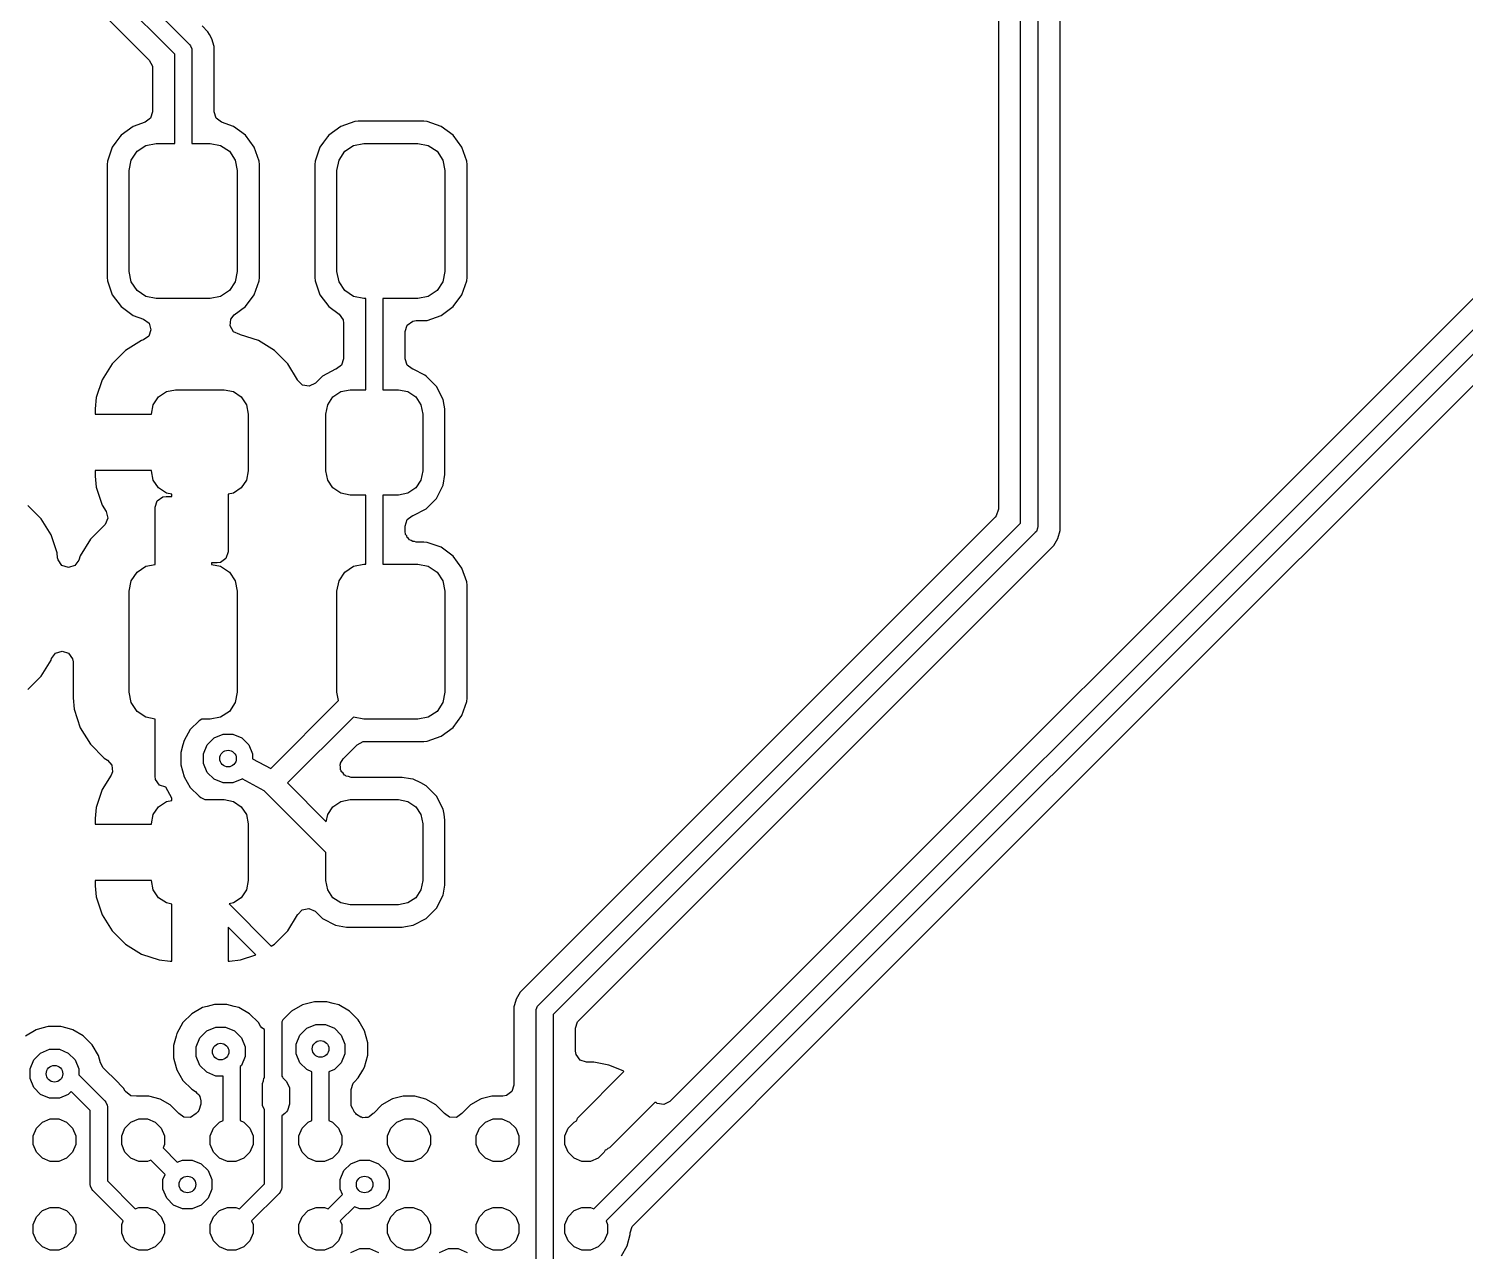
# Model space of a CAD drawing. Extents: x 2.09 to 4.51, y -4.8 to -2.93.
# Drawn here: x 3.707 to 4.218, y -3.752 to -3.318 of the extents above; entities that cross this region are included whole.
import ezdxf

# ---------------------------------------------------------------- set-up
doc = ezdxf.new("R2010")
doc.units = 0
doc.header["$MEASUREMENT"] = 0
doc.layers.add('BLACK', color=7, linetype='CONTINUOUS')

msp = doc.modelspace()

# ---------------------------------------------------------------- linework, layer by layer
at = {"layer": 'BLACK', "linetype": 'CONTINUOUS'}
for p, q in [((4.05994, -3.49322), (4.05994, -3.10417)), ((4.06604, -3.10328), (4.06604, -3.49449)), ((4.07394, -3.49304), (4.07394, -3.11175)), ((4.05205, -3.115), (4.05205, -3.48834)), ((3.73232, -3.291), (3.76446, -3.32314)), ((3.75925, -3.32656), (3.72801, -3.29531)), ((3.72682, -3.3053), (3.75022, -3.32869)), ((3.77106, -3.31858), (3.76902, -3.31654)), ((3.77106, -3.31858), (3.77106, -3.31858)), ((3.77165, -3.31959), (3.77106, -3.31858)), ((3.76446, -3.32314), (3.76484, -3.3236)), ((3.76484, -3.3236), (3.7653, -3.3247)), ((3.7725, -3.32107), (3.77165, -3.31959)), ((3.77325, -3.32384), (3.7725, -3.32107)), ((3.77325, -3.32385), (3.77325, -3.32384)), ((3.77325, -3.34704), (3.77325, -3.32385)), ((3.75022, -3.32869), (3.75131, -3.33083)), ((3.75925, -3.35827), (3.75925, -3.32656)), ((3.7653, -3.3247), (3.76535, -3.3253)), ((3.76535, -3.3253), (3.76535, -3.35827)), ((3.75131, -3.33083), (3.75136, -3.33144)), ((3.75136, -3.33144), (3.75136, -3.34704)), ((3.75061, -3.34933), (3.74875, -3.35072)), ((3.75136, -3.34704), (3.75061, -3.34933)), ((3.77394, -3.34926), (3.77325, -3.34704)), ((3.77586, -3.35072), (3.77394, -3.34926)), ((3.74444, -3.35223), (3.7402, -3.35536)), ((3.74875, -3.35072), (3.74444, -3.35223)), ((3.78016, -3.35223), (3.77586, -3.35072)), ((3.78441, -3.35536), (3.78016, -3.35223)), ((3.78016, -3.35223), (3.78016, -3.35223)), ((3.78016, -3.35223), (3.78016, -3.35223)), ((3.81826, -3.35223), (3.81402, -3.35536)), ((3.82324, -3.35048), (3.81826, -3.35223)), ((3.82442, -3.35037), (3.82324, -3.35048)), ((3.82324, -3.35048), (3.82324, -3.35048)), ((3.84783, -3.35037), (3.82442, -3.35037)), ((3.82442, -3.35037), (3.82442, -3.35037)), ((3.84901, -3.35048), (3.84783, -3.35037)), ((3.84783, -3.35037), (3.84783, -3.35037)), ((3.85398, -3.35223), (3.84901, -3.35048)), ((3.84901, -3.35048), (3.84901, -3.35048)), ((3.84901, -3.35048), (3.84901, -3.35048)), ((3.84901, -3.35048), (3.84901, -3.35048)), ((3.84901, -3.35048), (3.84901, -3.35048)), ((3.85823, -3.35536), (3.85398, -3.35223)), ((3.85398, -3.35223), (3.85398, -3.35223)), ((3.85398, -3.35223), (3.85398, -3.35223)), ((3.73707, -3.3596), (3.73533, -3.36458)), ((3.73836, -3.35785), (3.73707, -3.3596)), ((3.73973, -3.35599), (3.73836, -3.35785)), ((3.7402, -3.35536), (3.73973, -3.35599)), ((3.7402, -3.35536), (3.7402, -3.35536)), ((3.74592, -3.36108), (3.74903, -3.359)), ((3.74903, -3.359), (3.75271, -3.35827)), ((3.75271, -3.35827), (3.75925, -3.35827)), ((3.76535, -3.35827), (3.7719, -3.35827)), ((3.7719, -3.35827), (3.77557, -3.359)), ((3.77557, -3.359), (3.77869, -3.36108)), ((3.78754, -3.3596), (3.78441, -3.35536)), ((3.78928, -3.36458), (3.78754, -3.3596)), ((3.81089, -3.3596), (3.80915, -3.36458)), ((3.81218, -3.35785), (3.81089, -3.3596)), ((3.81355, -3.35599), (3.81218, -3.35785)), ((3.81402, -3.35536), (3.81355, -3.35599)), ((3.81402, -3.35536), (3.81402, -3.35536)), ((3.81974, -3.36108), (3.82285, -3.359)), ((3.82285, -3.359), (3.82653, -3.35827)), ((3.82653, -3.35827), (3.84572, -3.35827)), ((3.84572, -3.35827), (3.84939, -3.359)), ((3.84939, -3.359), (3.8525, -3.36108)), ((3.86136, -3.3596), (3.85823, -3.35536)), ((3.8631, -3.36458), (3.86136, -3.3596)), ((3.73533, -3.36458), (3.73522, -3.36576)), ((3.73533, -3.36458), (3.73533, -3.36458)), ((3.74311, -3.36786), (3.74384, -3.36419)), ((3.74384, -3.36419), (3.74592, -3.36108)), ((3.77869, -3.36108), (3.78077, -3.36419)), ((3.78077, -3.36419), (3.7815, -3.36786)), ((3.78939, -3.36576), (3.78928, -3.36458)), ((3.78928, -3.36458), (3.78928, -3.36458)), ((3.80915, -3.36458), (3.80904, -3.36576)), ((3.80915, -3.36458), (3.80915, -3.36458)), ((3.81693, -3.36786), (3.81766, -3.36419)), ((3.81766, -3.36419), (3.81974, -3.36108)), ((3.8525, -3.36108), (3.85458, -3.36419)), ((3.85458, -3.36419), (3.85531, -3.36786)), ((3.86321, -3.36576), (3.8631, -3.36458)), ((3.8631, -3.36458), (3.8631, -3.36458)), ((3.73522, -3.36576), (3.73522, -3.4059)), ((3.74311, -3.40379), (3.74311, -3.36786)), ((3.7815, -3.36786), (3.7815, -3.40379)), ((3.78939, -3.4059), (3.78939, -3.36576)), ((3.78939, -3.36576), (3.78939, -3.36576)), ((3.80904, -3.36576), (3.80904, -3.4059)), ((3.81693, -3.40379), (3.81693, -3.36786)), ((3.85531, -3.36786), (3.85531, -3.40379)), ((3.86321, -3.4059), (3.86321, -3.36576)), ((3.86321, -3.36576), (3.86321, -3.36576)), ((3.90828, -3.73701), (4.25679, -3.3885)), ((4.24776, -3.38637), (3.9353, -3.69883)), ((4.262, -3.39192), (3.9126, -3.74132)), ((4.20932, -3.45577), (4.2686, -3.39648)), ((3.74384, -3.40746), (3.74311, -3.40379)), ((3.7815, -3.40379), (3.78077, -3.40746)), ((3.81766, -3.40746), (3.81693, -3.40379)), ((3.85531, -3.40379), (3.85458, -3.40746)), ((3.73522, -3.4059), (3.73533, -3.40708)), ((3.73533, -3.40708), (3.73533, -3.40708)), ((3.73533, -3.40708), (3.73707, -3.41205)), ((3.74592, -3.41058), (3.74384, -3.40746)), ((3.74903, -3.41266), (3.74592, -3.41058)), ((3.77869, -3.41058), (3.77557, -3.41266)), ((3.78077, -3.40746), (3.77869, -3.41058)), ((3.78754, -3.41205), (3.78928, -3.40708)), ((3.78928, -3.40708), (3.78939, -3.4059)), ((3.78939, -3.4059), (3.78939, -3.4059)), ((3.80904, -3.4059), (3.80915, -3.40708)), ((3.80915, -3.40708), (3.80915, -3.40708)), ((3.80915, -3.40708), (3.81089, -3.41205)), ((3.81974, -3.41058), (3.81766, -3.40746)), ((3.82285, -3.41266), (3.81974, -3.41058)), ((3.8525, -3.41058), (3.84939, -3.41266)), ((3.85458, -3.40746), (3.8525, -3.41058)), ((3.86136, -3.41205), (3.8631, -3.40708)), ((3.8631, -3.40708), (3.86321, -3.4059)), ((3.86321, -3.4059), (3.86321, -3.4059)), ((3.73707, -3.41205), (3.73707, -3.41205)), ((3.73707, -3.41205), (3.73707, -3.41205)), ((3.73707, -3.41205), (3.7402, -3.4163)), ((3.75271, -3.41339), (3.74903, -3.41266)), ((3.7719, -3.41339), (3.75271, -3.41339)), ((3.77557, -3.41266), (3.7719, -3.41339)), ((3.78441, -3.4163), (3.78754, -3.41205)), ((3.81089, -3.41205), (3.81089, -3.41205)), ((3.81089, -3.41205), (3.81089, -3.41205)), ((3.81089, -3.41205), (3.81402, -3.4163)), ((3.82653, -3.41339), (3.82285, -3.41266)), ((3.82717, -3.41339), (3.82653, -3.41339)), ((3.82717, -3.44587), (3.82717, -3.41339)), ((3.84572, -3.41339), (3.83327, -3.41339)), ((3.83327, -3.41339), (3.83327, -3.44587)), ((3.84939, -3.41266), (3.84572, -3.41339)), ((3.85823, -3.4163), (3.86136, -3.41205)), ((3.7402, -3.4163), (3.74444, -3.41943)), ((3.74444, -3.41943), (3.74822, -3.42075)), ((3.74822, -3.42075), (3.75013, -3.42221)), ((3.77894, -3.42318), (3.77919, -3.42078)), ((3.77919, -3.42078), (3.78044, -3.41922)), ((3.78044, -3.41922), (3.78441, -3.4163)), ((3.81402, -3.4163), (3.81769, -3.41901)), ((3.81769, -3.41901), (3.81909, -3.42096)), ((3.81909, -3.42096), (3.81927, -3.42214)), ((3.84901, -3.42117), (3.85398, -3.41943)), ((3.85398, -3.41943), (3.85823, -3.4163)), ((3.75083, -3.42451), (3.75003, -3.42679)), ((3.75013, -3.42221), (3.75083, -3.42451)), ((3.78016, -3.42526), (3.77894, -3.42318)), ((3.78236, -3.42624), (3.78016, -3.42526)), ((3.81927, -3.42214), (3.81927, -3.43483)), ((3.84116, -3.42518), (3.84191, -3.42289)), ((3.84116, -3.43483), (3.84116, -3.42518)), ((3.84191, -3.42289), (3.84385, -3.42147)), ((3.84385, -3.42147), (3.84506, -3.42128)), ((3.84506, -3.42128), (3.84783, -3.42128)), ((3.84783, -3.42128), (3.84901, -3.42117)), ((3.84783, -3.42128), (3.84783, -3.42128)), ((3.74742, -3.42837), (3.74173, -3.43188)), ((3.74816, -3.42813), (3.74742, -3.42837)), ((3.75003, -3.42679), (3.74816, -3.42813)), ((3.78265, -3.42627), (3.78236, -3.42624)), ((3.789, -3.42837), (3.78265, -3.42627)), ((3.79469, -3.43188), (3.789, -3.42837)), ((3.74173, -3.43188), (3.737, -3.43661)), ((3.79942, -3.43661), (3.79469, -3.43188)), ((3.81927, -3.43483), (3.81853, -3.43712)), ((3.84191, -3.43712), (3.84116, -3.43483)), ((3.737, -3.43661), (3.73349, -3.4423)), ((3.80293, -3.4423), (3.79942, -3.43661)), ((3.81178, -3.44096), (3.80925, -3.44349)), ((3.81644, -3.43858), (3.81178, -3.44096)), ((3.81178, -3.44096), (3.81178, -3.44096)), ((3.81658, -3.43854), (3.81644, -3.43858)), ((3.8167, -3.43845), (3.81658, -3.43854)), ((3.81658, -3.43854), (3.81658, -3.43854)), ((3.81671, -3.43845), (3.8167, -3.43845)), ((3.81853, -3.43712), (3.81671, -3.43844)), ((3.81671, -3.43844), (3.81671, -3.43845)), ((3.84372, -3.43844), (3.84191, -3.43712)), ((3.84372, -3.43845), (3.84372, -3.43844)), ((3.84374, -3.43845), (3.84372, -3.43845)), ((3.84385, -3.43854), (3.84374, -3.43845)), ((3.84399, -3.43858), (3.84385, -3.43854)), ((3.84813, -3.4407), (3.84399, -3.43858)), ((3.84865, -3.44096), (3.84813, -3.4407)), ((3.85235, -3.44466), (3.84865, -3.44096)), ((3.73349, -3.4423), (3.73138, -3.44865)), ((3.75351, -3.44839), (3.7563, -3.44652)), ((3.7563, -3.44652), (3.7596, -3.44587)), ((3.7596, -3.44587), (3.77682, -3.44587)), ((3.77682, -3.44587), (3.78012, -3.44652)), ((3.78012, -3.44652), (3.78291, -3.44839)), ((3.80296, -3.44238), (3.80293, -3.4423)), ((3.80302, -3.4425), (3.80296, -3.44238)), ((3.80473, -3.4442), (3.80302, -3.4425)), ((3.80711, -3.44458), (3.80473, -3.4442)), ((3.80925, -3.44349), (3.80711, -3.44458)), ((3.81551, -3.44839), (3.81831, -3.44652)), ((3.81831, -3.44652), (3.8216, -3.44587)), ((3.8216, -3.44587), (3.82717, -3.44587)), ((3.83327, -3.44587), (3.83883, -3.44587)), ((3.83883, -3.44587), (3.84212, -3.44652)), ((3.84212, -3.44652), (3.84492, -3.44839)), ((3.85472, -3.44931), (3.85235, -3.44466)), ((3.73138, -3.44865), (3.73098, -3.45257)), ((3.75098, -3.45448), (3.75164, -3.45118)), ((3.75164, -3.45118), (3.75351, -3.44839)), ((3.78291, -3.44839), (3.78478, -3.45118)), ((3.78478, -3.45118), (3.78543, -3.45448)), ((3.81299, -3.45448), (3.81365, -3.45118)), ((3.81365, -3.45118), (3.81551, -3.44839)), ((3.84492, -3.44839), (3.84679, -3.45118)), ((3.84679, -3.45118), (3.84744, -3.45448)), ((3.85505, -3.45136), (3.85472, -3.44931)), ((3.85524, -3.45257), (3.85505, -3.45136)), ((3.73098, -3.45257), (3.73098, -3.45457)), ((3.73098, -3.45457), (3.73098, -3.45457)), ((3.73098, -3.45457), (3.75098, -3.45457)), ((3.75098, -3.45457), (3.75098, -3.45448)), ((3.78543, -3.45448), (3.78543, -3.47466)), ((3.81299, -3.47466), (3.81299, -3.45448)), ((3.84744, -3.45448), (3.84744, -3.47466)), ((3.85533, -3.45318), (3.85524, -3.45257)), ((3.85533, -3.47595), (3.85533, -3.45318)), ((4.10932, -3.55577), (4.20932, -3.45577)), ((3.75098, -3.47457), (3.73098, -3.47457)), ((3.73098, -3.47457), (3.73098, -3.47457)), ((3.73098, -3.47457), (3.73098, -3.47656)), ((3.73098, -3.47656), (3.73138, -3.48048)), ((3.75098, -3.47466), (3.75098, -3.47457)), ((3.75164, -3.47795), (3.75098, -3.47466)), ((3.78543, -3.47466), (3.78478, -3.47795)), ((3.81365, -3.47795), (3.81299, -3.47466)), ((3.84744, -3.47466), (3.84679, -3.47795)), ((3.85472, -3.47982), (3.85533, -3.47595)), ((3.73138, -3.48048), (3.73138, -3.48048)), ((3.73138, -3.48048), (3.73349, -3.48683)), ((3.75351, -3.48075), (3.75164, -3.47795)), ((3.7563, -3.48261), (3.75351, -3.48075)), ((3.78291, -3.48075), (3.78012, -3.48261)), ((3.78478, -3.47795), (3.78291, -3.48075)), ((3.81551, -3.48075), (3.81365, -3.47795)), ((3.81831, -3.48261), (3.81551, -3.48075)), ((3.84492, -3.48075), (3.84212, -3.48261)), ((3.84679, -3.47795), (3.84492, -3.48075)), ((3.85235, -3.48448), (3.85472, -3.47982)), ((3.71182, -3.49173), (3.70709, -3.487)), ((3.73349, -3.48683), (3.73492, -3.48916)), ((3.7523, -3.48764), (3.75305, -3.48535)), ((3.75305, -3.48535), (3.755, -3.48393)), ((3.755, -3.48393), (3.7562, -3.48374)), ((3.7562, -3.48374), (3.75821, -3.48374)), ((3.75821, -3.48299), (3.7563, -3.48261)), ((3.75821, -3.48374), (3.75821, -3.48299)), ((3.75821, -3.48374), (3.75821, -3.48374)), ((3.78012, -3.48261), (3.77821, -3.48299)), ((3.77821, -3.48299), (3.77821, -3.5035)), ((3.8216, -3.48327), (3.81831, -3.48261)), ((3.82717, -3.48327), (3.8216, -3.48327)), ((3.82717, -3.50787), (3.82717, -3.48327)), ((3.83883, -3.48327), (3.83327, -3.48327)), ((3.83327, -3.48327), (3.83327, -3.50787)), ((3.84212, -3.48261), (3.83883, -3.48327)), ((3.84865, -3.48818), (3.85235, -3.48448)), ((3.71533, -3.49742), (3.71182, -3.49173)), ((3.73549, -3.4915), (3.73458, -3.49373)), ((3.73492, -3.48916), (3.73549, -3.4915)), ((3.7523, -3.50795), (3.7523, -3.48764)), ((3.84116, -3.4943), (3.84191, -3.49201)), ((3.84191, -3.49201), (3.84372, -3.49069)), ((3.84372, -3.49069), (3.84374, -3.49068)), ((3.84372, -3.49069), (3.84372, -3.49069)), ((3.84374, -3.49068), (3.84385, -3.49059)), ((3.84385, -3.49059), (3.84399, -3.49055)), ((3.84385, -3.49059), (3.84385, -3.49059)), ((3.84399, -3.49055), (3.84865, -3.48818)), ((3.84399, -3.49055), (3.84399, -3.49055)), ((4.05091, -3.49109), (3.88407, -3.65793)), ((4.0513, -3.49063), (4.05091, -3.49109)), ((4.05205, -3.48834), (4.0513, -3.49063)), ((3.71743, -3.50377), (3.71533, -3.49742)), ((3.73436, -3.49396), (3.72933, -3.49899)), ((3.73458, -3.49373), (3.73436, -3.49396)), ((3.84116, -3.49608), (3.84116, -3.4943)), ((3.84135, -3.49729), (3.84116, -3.49608)), ((3.84171, -3.49779), (3.84135, -3.49729)), ((3.88863, -3.66453), (4.05994, -3.49322)), ((4.06515, -3.49664), (3.89384, -3.66795)), ((4.06553, -3.49618), (4.06515, -3.49664)), ((4.06598, -3.49508), (4.06553, -3.49618)), ((4.06604, -3.49449), (4.06598, -3.49508)), ((4.07319, -3.49871), (4.07394, -3.49593)), ((4.07394, -3.49593), (4.07394, -3.49304)), ((3.72933, -3.49899), (3.7257, -3.50488)), ((3.84191, -3.49837), (3.84171, -3.49779)), ((3.84241, -3.49874), (3.84191, -3.49837)), ((3.84277, -3.49924), (3.84241, -3.49874)), ((3.84336, -3.49943), (3.84277, -3.49924)), ((3.84385, -3.49979), (3.84336, -3.49943)), ((3.84447, -3.49979), (3.84385, -3.49979)), ((3.84506, -3.49998), (3.84447, -3.49979)), ((3.84783, -3.49998), (3.84506, -3.49998)), ((3.84901, -3.50009), (3.84783, -3.49998)), ((3.84783, -3.49998), (3.84783, -3.49998)), ((3.85398, -3.50183), (3.84901, -3.50009)), ((3.84901, -3.50009), (3.84901, -3.50009)), ((3.84901, -3.50009), (3.84901, -3.50009)), ((3.84901, -3.50009), (3.84901, -3.50009)), ((3.84901, -3.50009), (3.84901, -3.50009)), ((3.85823, -3.50496), (3.85398, -3.50183)), ((3.85398, -3.50183), (3.85398, -3.50183)), ((3.85398, -3.50183), (3.85398, -3.50183)), ((3.90287, -3.67008), (4.07175, -3.50121)), ((4.07175, -3.50121), (4.07319, -3.49871)), ((3.71762, -3.50557), (3.71743, -3.50377)), ((3.71743, -3.50377), (3.71743, -3.50377)), ((3.71778, -3.50636), (3.71762, -3.50557)), ((3.71919, -3.50832), (3.71778, -3.50636)), ((3.7252, -3.5064), (3.72377, -3.50834)), ((3.7257, -3.50488), (3.7252, -3.5064)), ((3.77431, -3.5074), (3.7723, -3.5074)), ((3.7723, -3.5074), (3.7723, -3.5074)), ((3.7723, -3.5074), (3.7723, -3.50795)), ((3.77552, -3.50721), (3.77431, -3.5074)), ((3.77746, -3.50579), (3.77552, -3.50721)), ((3.77821, -3.5035), (3.77746, -3.50579)), ((3.82285, -3.5086), (3.82653, -3.50787)), ((3.82653, -3.50787), (3.82717, -3.50787)), ((3.83327, -3.50787), (3.84572, -3.50787)), ((3.84572, -3.50787), (3.84939, -3.5086)), ((3.86136, -3.50921), (3.85823, -3.50496)), ((3.72147, -3.50907), (3.71919, -3.50832)), ((3.72377, -3.50834), (3.72147, -3.50907)), ((3.74384, -3.5138), (3.74592, -3.51068)), ((3.74592, -3.51068), (3.74903, -3.5086)), ((3.74903, -3.5086), (3.7523, -3.50795)), ((3.7723, -3.50795), (3.77557, -3.5086)), ((3.77557, -3.5086), (3.77869, -3.51068)), ((3.77869, -3.51068), (3.78077, -3.5138)), ((3.81766, -3.5138), (3.81974, -3.51068)), ((3.81974, -3.51068), (3.82285, -3.5086)), ((3.84939, -3.5086), (3.8525, -3.51068)), ((3.8525, -3.51068), (3.85458, -3.5138)), ((3.8631, -3.51418), (3.86136, -3.50921)), ((3.74311, -3.51747), (3.74384, -3.5138)), ((3.74311, -3.5534), (3.74311, -3.51747)), ((3.78077, -3.5138), (3.7815, -3.51747)), ((3.7815, -3.51747), (3.7815, -3.5534)), ((3.81693, -3.51747), (3.81766, -3.5138)), ((3.81693, -3.5534), (3.81693, -3.51747)), ((3.85458, -3.5138), (3.85531, -3.51747)), ((3.85531, -3.51747), (3.85531, -3.5534)), ((3.86321, -3.51533), (3.8631, -3.51418)), ((3.86321, -3.51536), (3.86321, -3.51533)), ((3.86321, -3.5555), (3.86321, -3.51536)), ((3.86321, -3.51536), (3.86321, -3.51536)), ((3.71182, -3.54764), (3.71533, -3.54195)), ((3.71533, -3.54195), (3.71551, -3.5414)), ((3.71551, -3.5414), (3.71694, -3.53946)), ((3.71694, -3.53946), (3.71924, -3.53873)), ((3.71924, -3.53873), (3.72152, -3.53948)), ((3.72152, -3.53948), (3.72293, -3.54144)), ((3.72293, -3.54144), (3.72311, -3.54262)), ((3.72311, -3.54262), (3.72311, -3.55537)), ((3.70709, -3.55237), (3.71182, -3.54764)), ((3.74384, -3.55707), (3.74311, -3.5534)), ((3.7815, -3.5534), (3.78077, -3.55707)), ((3.81752, -3.55635), (3.81693, -3.5534)), ((3.85531, -3.5534), (3.85458, -3.55707)), ((3.72311, -3.55537), (3.72352, -3.55942)), ((3.74592, -3.56018), (3.74384, -3.55707)), ((3.78077, -3.55707), (3.77869, -3.56018)), ((3.79342, -3.58044), (3.81752, -3.55635)), ((3.85458, -3.55707), (3.8525, -3.56018)), ((3.86136, -3.56166), (3.8631, -3.55668)), ((3.8631, -3.55668), (3.86321, -3.5555)), ((3.86321, -3.5555), (3.86321, -3.5555)), ((4.00932, -3.65577), (4.10932, -3.55577)), ((3.72352, -3.55942), (3.72352, -3.55942)), ((3.72352, -3.55942), (3.7257, -3.56599)), ((3.74903, -3.56226), (3.74592, -3.56018)), ((3.7523, -3.56291), (3.74903, -3.56226)), ((3.7523, -3.58323), (3.7523, -3.56291)), ((3.76792, -3.56354), (3.7648, -3.56666)), ((3.76887, -3.56299), (3.76792, -3.56354)), ((3.7719, -3.56299), (3.76887, -3.56299)), ((3.77557, -3.56226), (3.7719, -3.56299)), ((3.77869, -3.56018), (3.77557, -3.56226)), ((3.82278, -3.56221), (3.79937, -3.58563)), ((3.82285, -3.56226), (3.82278, -3.56221)), ((3.82653, -3.56299), (3.82285, -3.56226)), ((3.84572, -3.56299), (3.82653, -3.56299)), ((3.84939, -3.56226), (3.84572, -3.56299)), ((3.8525, -3.56018), (3.84939, -3.56226)), ((3.85823, -3.5659), (3.86136, -3.56166)), ((3.7257, -3.56599), (3.7257, -3.56599)), ((3.7257, -3.56599), (3.72933, -3.57188)), ((3.7648, -3.56666), (3.7626, -3.57048)), ((3.77329, -3.56958), (3.77648, -3.56825)), ((3.77648, -3.56825), (3.77994, -3.56825)), ((3.77994, -3.56825), (3.78313, -3.56958)), ((3.84901, -3.57078), (3.85398, -3.56903)), ((3.85398, -3.56903), (3.85823, -3.5659)), ((3.72933, -3.57188), (3.73422, -3.57677)), ((3.76218, -3.57203), (3.76146, -3.57474)), ((3.7626, -3.57048), (3.76218, -3.57203)), ((3.76952, -3.57521), (3.77084, -3.57202)), ((3.77084, -3.57202), (3.77329, -3.56958)), ((3.78313, -3.56958), (3.78558, -3.57202)), ((3.78558, -3.57202), (3.7869, -3.57521)), ((3.81917, -3.57699), (3.82413, -3.57203)), ((3.82413, -3.57203), (3.82628, -3.57093)), ((3.82628, -3.57093), (3.82689, -3.57089)), ((3.82689, -3.57089), (3.84783, -3.57089)), ((3.84783, -3.57089), (3.84901, -3.57078)), ((3.84783, -3.57089), (3.84783, -3.57089)), ((3.73422, -3.57677), (3.73538, -3.57748)), ((3.73538, -3.57748), (3.73694, -3.57932)), ((3.73694, -3.57932), (3.73712, -3.58172)), ((3.76146, -3.57474), (3.76146, -3.57915)), ((3.76146, -3.57915), (3.7626, -3.58341)), ((3.76952, -3.57867), (3.76952, -3.57521)), ((3.77084, -3.58186), (3.76952, -3.57867)), ((3.7869, -3.57521), (3.7869, -3.57703)), ((3.7869, -3.57703), (3.79342, -3.58044)), ((3.81808, -3.57913), (3.81822, -3.57885)), ((3.81822, -3.58004), (3.81808, -3.57913)), ((3.81822, -3.57854), (3.81917, -3.57699)), ((3.81822, -3.57885), (3.81822, -3.57854)), ((3.73665, -3.58285), (3.73349, -3.58797)), ((3.73712, -3.58172), (3.73665, -3.58285)), ((3.75249, -3.58443), (3.7523, -3.58323)), ((3.75391, -3.58638), (3.75249, -3.58443)), ((3.7626, -3.58341), (3.7648, -3.58723)), ((3.77329, -3.58431), (3.77084, -3.58186)), ((3.77648, -3.58563), (3.77329, -3.58431)), ((3.78313, -3.58431), (3.77994, -3.58563)), ((3.78325, -3.58419), (3.78313, -3.58431)), ((3.79105, -3.58845), (3.78325, -3.58419)), ((3.81822, -3.58095), (3.81822, -3.58004)), ((3.81841, -3.5812), (3.81822, -3.58095)), ((3.81846, -3.58151), (3.81841, -3.5812)), ((3.8191, -3.58216), (3.81846, -3.58151)), ((3.81964, -3.5829), (3.8191, -3.58216)), ((3.81994, -3.58299), (3.81964, -3.5829)), ((3.82016, -3.58322), (3.81994, -3.58299)), ((3.82106, -3.58336), (3.82016, -3.58322)), ((3.82193, -3.58364), (3.82106, -3.58336)), ((3.84013, -3.58364), (3.82193, -3.58364)), ((3.84303, -3.5841), (3.84013, -3.58364)), ((3.84013, -3.58364), (3.84013, -3.58364)), ((3.84399, -3.58425), (3.84303, -3.5841)), ((3.84669, -3.58563), (3.84399, -3.58425)), ((3.84399, -3.58425), (3.84399, -3.58425)), ((3.73349, -3.58797), (3.73138, -3.59432)), ((3.75616, -3.58711), (3.75391, -3.58638)), ((3.75821, -3.59101), (3.75616, -3.58711)), ((3.7648, -3.58723), (3.76792, -3.59035)), ((3.77994, -3.58563), (3.77648, -3.58563)), ((3.81299, -3.61039), (3.79105, -3.58845)), ((3.79937, -3.58563), (3.81314, -3.5994)), ((3.84865, -3.58663), (3.84669, -3.58563)), ((3.85235, -3.59032), (3.84865, -3.58663)), ((3.73138, -3.59432), (3.73098, -3.59824)), ((3.75164, -3.59685), (3.75351, -3.59406)), ((3.75351, -3.59406), (3.7563, -3.59219)), ((3.7563, -3.59219), (3.75821, -3.59181)), ((3.75821, -3.59181), (3.75821, -3.59101)), ((3.76792, -3.59035), (3.7686, -3.59074)), ((3.7686, -3.59074), (3.76998, -3.59154)), ((3.76998, -3.59154), (3.77682, -3.59154)), ((3.77682, -3.59154), (3.78012, -3.59219)), ((3.78012, -3.59219), (3.78291, -3.59406)), ((3.78291, -3.59406), (3.78478, -3.59685)), ((3.81365, -3.59685), (3.81551, -3.59406)), ((3.81551, -3.59406), (3.81831, -3.59219)), ((3.81831, -3.59219), (3.8216, -3.59154)), ((3.8216, -3.59154), (3.83883, -3.59154)), ((3.83883, -3.59154), (3.84212, -3.59219)), ((3.84212, -3.59219), (3.84492, -3.59406)), ((3.84492, -3.59406), (3.84679, -3.59685)), ((3.85472, -3.59498), (3.85235, -3.59032)), ((3.73098, -3.59824), (3.73098, -3.60024)), ((3.75098, -3.60015), (3.75164, -3.59685)), ((3.78478, -3.59685), (3.78543, -3.60015)), ((3.81314, -3.5994), (3.81365, -3.59685)), ((3.84679, -3.59685), (3.84744, -3.60015)), ((3.85499, -3.5967), (3.85472, -3.59498)), ((3.85533, -3.59885), (3.85499, -3.5967)), ((3.85533, -3.62162), (3.85533, -3.59885)), ((3.73098, -3.60024), (3.73098, -3.60024)), ((3.73098, -3.60024), (3.75098, -3.60024)), ((3.75098, -3.60024), (3.75098, -3.60015)), ((3.78543, -3.60015), (3.78543, -3.62032)), ((3.84744, -3.60015), (3.84744, -3.62032)), ((3.81299, -3.62032), (3.81299, -3.61039)), ((3.75098, -3.62024), (3.73098, -3.62024)), ((3.73098, -3.62024), (3.73098, -3.62024)), ((3.73098, -3.62024), (3.73098, -3.62223)), ((3.75098, -3.62032), (3.75098, -3.62024)), ((3.73098, -3.62223), (3.73138, -3.62615)), ((3.75164, -3.62362), (3.75098, -3.62032)), ((3.75351, -3.62641), (3.75164, -3.62362)), ((3.78478, -3.62362), (3.78291, -3.62641)), ((3.78543, -3.62032), (3.78478, -3.62362)), ((3.81365, -3.62362), (3.81299, -3.62032)), ((3.81551, -3.62641), (3.81365, -3.62362)), ((3.84679, -3.62362), (3.84492, -3.62641)), ((3.84744, -3.62032), (3.84679, -3.62362)), ((3.85472, -3.62549), (3.85529, -3.6219)), ((3.85529, -3.6219), (3.85533, -3.62162)), ((3.73138, -3.62615), (3.73138, -3.62615)), ((3.73138, -3.62615), (3.73349, -3.6325)), ((3.7563, -3.62828), (3.75351, -3.62641)), ((3.75821, -3.62866), (3.7563, -3.62828)), ((3.75821, -3.64894), (3.75821, -3.62866)), ((3.78012, -3.62828), (3.77857, -3.62859)), ((3.77857, -3.62859), (3.79359, -3.6436)), ((3.78291, -3.62641), (3.78012, -3.62828)), ((3.80461, -3.63066), (3.80697, -3.6302)), ((3.80697, -3.6302), (3.80915, -3.63122)), ((3.81831, -3.62828), (3.81551, -3.62641)), ((3.8216, -3.62894), (3.81831, -3.62828)), ((3.83883, -3.62894), (3.8216, -3.62894)), ((3.84212, -3.62828), (3.83883, -3.62894)), ((3.84492, -3.62641), (3.84212, -3.62828)), ((3.84865, -3.63384), (3.85235, -3.63015)), ((3.85235, -3.63015), (3.85472, -3.62549)), ((3.73349, -3.6325), (3.737, -3.63819)), ((3.79942, -3.63819), (3.80293, -3.6325)), ((3.80293, -3.6325), (3.80296, -3.63243)), ((3.80296, -3.63243), (3.803, -3.63239)), ((3.803, -3.63239), (3.80305, -3.63231)), ((3.80305, -3.63231), (3.80306, -3.63232)), ((3.80306, -3.63232), (3.80461, -3.63066)), ((3.80915, -3.63122), (3.80925, -3.63131)), ((3.80925, -3.63131), (3.81178, -3.63384)), ((3.81178, -3.63384), (3.81644, -3.63622)), ((3.84399, -3.63622), (3.84865, -3.63384)), ((3.737, -3.63819), (3.74173, -3.64292)), ((3.78809, -3.64673), (3.77821, -3.63685)), ((3.77821, -3.63685), (3.77821, -3.64894)), ((3.79469, -3.64292), (3.79942, -3.63819)), ((3.81644, -3.63622), (3.81906, -3.63663)), ((3.81906, -3.63663), (3.82031, -3.63683)), ((3.82031, -3.63683), (3.82031, -3.63683)), ((3.82031, -3.63683), (3.84013, -3.63683)), ((3.84013, -3.63683), (3.84125, -3.63665)), ((3.84125, -3.63665), (3.84399, -3.63622)), ((3.74173, -3.64292), (3.74742, -3.64643)), ((3.79359, -3.6436), (3.79469, -3.64292)), ((3.74742, -3.64643), (3.75377, -3.64854)), ((3.75377, -3.64854), (3.75769, -3.64894)), ((3.75769, -3.64894), (3.75821, -3.64894)), ((3.77821, -3.64894), (3.77821, -3.64894)), ((3.77821, -3.64894), (3.77873, -3.64894)), ((3.77873, -3.64894), (3.78265, -3.64854)), ((3.78265, -3.64854), (3.78809, -3.64673)), ((3.78265, -3.64854), (3.78265, -3.64854)), ((3.9223, -3.74278), (4.00932, -3.65577)), ((3.88203, -3.65997), (3.88059, -3.66247)), ((3.88407, -3.65793), (3.88203, -3.65997)), ((3.88203, -3.65997), (3.88203, -3.65997)), ((3.88407, -3.65793), (3.88407, -3.65793)), ((3.76912, -3.66549), (3.7653, -3.6677)), ((3.77078, -3.66505), (3.76912, -3.66549)), ((3.77339, -3.66435), (3.77078, -3.66505)), ((3.7778, -3.66435), (3.77339, -3.66435)), ((3.7804, -3.66505), (3.7778, -3.66435)), ((3.78206, -3.66549), (3.7804, -3.66505)), ((3.78588, -3.6677), (3.78206, -3.66549)), ((3.78206, -3.66549), (3.78206, -3.66549)), ((3.80464, -3.66454), (3.80082, -3.66675)), ((3.80662, -3.66401), (3.80464, -3.66454)), ((3.8089, -3.6634), (3.80662, -3.66401)), ((3.81331, -3.6634), (3.8089, -3.6634)), ((3.81558, -3.66401), (3.81331, -3.6634)), ((3.81757, -3.66454), (3.81558, -3.66401)), ((3.82139, -3.66675), (3.81757, -3.66454)), ((3.81757, -3.66454), (3.81757, -3.66454)), ((3.88003, -3.66454), (3.87984, -3.66525)), ((3.87984, -3.66525), (3.87984, -3.69305)), ((3.88059, -3.66247), (3.88003, -3.66454)), ((3.88059, -3.66247), (3.88059, -3.66247)), ((3.88059, -3.66247), (3.88059, -3.66247)), ((3.88774, -3.66669), (3.88779, -3.6661)), ((3.88779, -3.6661), (3.88825, -3.665)), ((3.88825, -3.665), (3.88863, -3.66453)), ((3.76219, -3.67082), (3.75998, -3.67464)), ((3.7653, -3.6677), (3.76219, -3.67082)), ((3.789, -3.67082), (3.78588, -3.6677)), ((3.78588, -3.6677), (3.78588, -3.6677)), ((3.7897, -3.67203), (3.789, -3.67082)), ((3.7977, -3.66987), (3.7973, -3.67055)), ((3.7973, -3.67055), (3.7973, -3.6899)), ((3.80082, -3.66675), (3.7977, -3.66987)), ((3.82451, -3.66987), (3.82139, -3.66675)), ((3.82139, -3.66675), (3.82139, -3.66675)), ((3.82483, -3.67043), (3.82451, -3.66987)), ((3.82671, -3.67369), (3.82483, -3.67043)), ((3.88774, -3.75756), (3.88774, -3.66669)), ((3.89384, -3.66795), (3.89384, -3.75882)), ((3.90173, -3.67284), (3.90248, -3.67055)), ((3.90248, -3.67055), (3.90287, -3.67008)), ((3.71006, -3.67337), (3.70624, -3.67558)), ((3.71206, -3.67284), (3.71006, -3.67337)), ((3.71432, -3.67223), (3.71206, -3.67284)), ((3.71873, -3.67223), (3.71432, -3.67223)), ((3.721, -3.67284), (3.71873, -3.67223)), ((3.723, -3.67337), (3.721, -3.67284)), ((3.72677, -3.67555), (3.723, -3.67337)), ((3.723, -3.67337), (3.723, -3.67337)), ((3.72681, -3.67558), (3.72677, -3.67555)), ((3.72993, -3.6787), (3.72681, -3.67558)), ((3.75973, -3.67558), (3.75884, -3.6789)), ((3.75998, -3.67464), (3.75973, -3.67558)), ((3.7669, -3.67937), (3.76823, -3.67618)), ((3.76823, -3.67618), (3.77067, -3.67374)), ((3.77067, -3.67374), (3.77386, -3.67241)), ((3.77386, -3.67241), (3.77732, -3.67241)), ((3.77732, -3.67241), (3.78051, -3.67374)), ((3.78051, -3.67374), (3.78296, -3.67618)), ((3.78296, -3.67618), (3.78428, -3.67937)), ((3.79018, -3.67269), (3.7897, -3.67203)), ((3.7912, -3.67328), (3.79018, -3.67269)), ((3.7912, -3.69023), (3.7912, -3.67328)), ((3.80241, -3.67842), (3.80374, -3.67523)), ((3.80374, -3.67523), (3.80618, -3.67279)), ((3.80618, -3.67279), (3.80937, -3.67146)), ((3.80937, -3.67146), (3.81283, -3.67146)), ((3.81283, -3.67146), (3.81602, -3.67279)), ((3.81602, -3.67279), (3.81847, -3.67523)), ((3.81847, -3.67523), (3.81979, -3.67842)), ((3.82785, -3.67795), (3.82671, -3.67369)), ((3.82671, -3.67369), (3.82671, -3.67369)), ((3.82671, -3.67369), (3.82671, -3.67369)), ((3.90173, -3.68094), (3.90173, -3.67284)), ((3.71161, -3.68162), (3.7148, -3.68029)), ((3.7148, -3.68029), (3.71826, -3.68029)), ((3.71826, -3.68029), (3.72145, -3.68162)), ((3.73214, -3.68252), (3.72993, -3.6787)), ((3.75884, -3.6789), (3.75884, -3.68331)), ((3.7669, -3.68283), (3.7669, -3.67937)), ((3.78428, -3.67937), (3.78428, -3.68283)), ((3.80241, -3.68188), (3.80241, -3.67842)), ((3.81979, -3.67842), (3.81979, -3.68188)), ((3.82785, -3.68236), (3.82785, -3.67795)), ((3.90192, -3.68215), (3.90173, -3.68094)), ((3.70784, -3.68725), (3.70916, -3.68406)), ((3.70916, -3.68406), (3.71161, -3.68162)), ((3.72145, -3.68162), (3.72389, -3.68406)), ((3.72389, -3.68406), (3.72522, -3.68725)), ((3.73284, -3.68513), (3.73214, -3.68252)), ((3.73385, -3.68687), (3.73284, -3.68513)), ((3.75884, -3.68331), (3.75977, -3.68678)), ((3.76823, -3.68602), (3.7669, -3.68283)), ((3.77067, -3.68847), (3.76823, -3.68602)), ((3.78296, -3.68602), (3.78258, -3.6864)), ((3.78258, -3.6864), (3.78258, -3.70563)), ((3.78428, -3.68283), (3.78296, -3.68602)), ((3.80374, -3.68507), (3.80241, -3.68188)), ((3.80618, -3.68752), (3.80374, -3.68507)), ((3.81847, -3.68507), (3.81602, -3.68752)), ((3.81979, -3.68188), (3.81847, -3.68507)), ((3.82671, -3.68662), (3.82785, -3.68236)), ((3.90334, -3.6841), (3.90192, -3.68215)), ((3.90563, -3.68484), (3.90334, -3.6841)), ((3.90825, -3.68484), (3.90563, -3.68484)), ((3.91361, -3.68591), (3.90825, -3.68484)), ((3.91866, -3.688), (3.91361, -3.68591)), ((3.70784, -3.69071), (3.70784, -3.68725)), ((3.70916, -3.6939), (3.70784, -3.69071)), ((3.72522, -3.68725), (3.72522, -3.68941)), ((3.72522, -3.68941), (3.73444, -3.69863)), ((3.739, -3.69203), (3.73385, -3.68687)), ((3.75977, -3.68678), (3.75998, -3.68757)), ((3.75998, -3.68757), (3.76219, -3.69139)), ((3.76219, -3.69139), (3.76219, -3.69139)), ((3.76219, -3.69139), (3.7653, -3.69451)), ((3.77386, -3.68979), (3.77067, -3.68847)), ((3.77648, -3.68979), (3.77386, -3.68979)), ((3.77648, -3.70563), (3.77648, -3.68979)), ((3.79047, -3.69247), (3.79078, -3.69153)), ((3.79078, -3.69153), (3.79097, -3.69056)), ((3.79097, -3.69056), (3.79114, -3.6904)), ((3.79114, -3.6904), (3.7912, -3.69023)), ((3.7973, -3.6899), (3.79753, -3.69015)), ((3.79753, -3.69015), (3.7977, -3.69044)), ((3.7977, -3.69044), (3.79899, -3.69173)), ((3.80797, -3.68826), (3.80618, -3.68752)), ((3.80797, -3.70563), (3.80797, -3.68826)), ((3.81602, -3.68752), (3.81407, -3.68832)), ((3.81407, -3.68832), (3.81407, -3.70563)), ((3.82311, -3.69183), (3.82451, -3.69044)), ((3.82451, -3.69044), (3.82611, -3.68766)), ((3.82611, -3.68766), (3.82671, -3.68662)), ((3.82671, -3.68662), (3.82671, -3.68662)), ((3.82671, -3.68662), (3.82671, -3.68662)), ((3.90287, -3.70427), (3.91895, -3.68819)), ((3.91895, -3.68819), (3.91866, -3.688)), ((3.91866, -3.688), (3.91866, -3.688)), ((3.71161, -3.69635), (3.70916, -3.6939)), ((3.7148, -3.69767), (3.71161, -3.69635)), ((3.72145, -3.69635), (3.71826, -3.69767)), ((3.72249, -3.69531), (3.72145, -3.69635)), ((3.72923, -3.70205), (3.72249, -3.69531)), ((3.74003, -3.69305), (3.739, -3.69203)), ((3.739, -3.69203), (3.739, -3.69203)), ((3.74104, -3.69407), (3.74003, -3.69305)), ((3.74165, -3.69512), (3.74104, -3.69407)), ((3.74175, -3.69529), (3.74165, -3.69512)), ((3.74363, -3.69681), (3.74175, -3.69529)), ((3.74571, -3.69692), (3.74363, -3.69681)), ((3.7653, -3.69451), (3.76663, -3.69527)), ((3.76663, -3.69527), (3.76718, -3.69588)), ((3.76718, -3.69588), (3.76784, -3.69636)), ((3.76784, -3.69636), (3.76797, -3.69676)), ((3.76797, -3.69676), (3.76825, -3.69706)), ((3.79047, -3.6998), (3.79047, -3.69247)), ((3.79899, -3.69173), (3.79905, -3.69179)), ((3.79905, -3.69179), (3.79952, -3.69282)), ((3.79952, -3.69282), (3.80003, -3.69382)), ((3.80003, -3.69382), (3.80002, -3.6939)), ((3.80002, -3.6939), (3.80005, -3.69398)), ((3.80005, -3.69398), (3.80008, -3.69443)), ((3.80008, -3.69443), (3.80008, -3.6998)), ((3.82197, -3.69459), (3.82271, -3.6923)), ((3.82197, -3.6998), (3.82197, -3.69459)), ((3.82271, -3.6923), (3.82311, -3.69183)), ((3.87715, -3.69676), (3.87594, -3.69695)), ((3.8791, -3.69534), (3.87715, -3.69676)), ((3.87984, -3.69305), (3.8791, -3.69534)), ((3.71826, -3.69767), (3.7148, -3.69767)), ((3.73444, -3.69863), (3.73482, -3.69909)), ((3.73482, -3.69909), (3.73528, -3.70019)), ((3.73528, -3.70019), (3.73533, -3.70079)), ((3.73533, -3.70079), (3.73533, -3.72708)), ((3.74572, -3.69698), (3.74571, -3.69692)), ((3.74597, -3.69695), (3.74572, -3.69698)), ((3.75009, -3.69695), (3.74597, -3.69695)), ((3.74597, -3.69695), (3.74597, -3.69695)), ((3.75407, -3.69802), (3.75009, -3.69695)), ((3.75764, -3.70008), (3.75407, -3.69802)), ((3.76055, -3.70299), (3.75764, -3.70008)), ((3.76858, -3.6998), (3.76784, -3.70209)), ((3.76825, -3.69706), (3.76858, -3.69865)), ((3.76858, -3.69865), (3.76858, -3.6998)), ((3.79052, -3.70041), (3.79047, -3.6998)), ((3.7912, -3.70174), (3.79052, -3.70041)), ((3.7912, -3.72811), (3.7912, -3.70174)), ((3.80008, -3.6998), (3.79933, -3.70209)), ((3.822, -3.70019), (3.82197, -3.6998)), ((3.82199, -3.70023), (3.822, -3.70019)), ((3.822, -3.70026), (3.82199, -3.70023)), ((3.82202, -3.70041), (3.822, -3.70026)), ((3.82252, -3.7014), (3.82202, -3.70041)), ((3.82299, -3.70242), (3.82252, -3.7014)), ((3.83291, -3.70008), (3.83, -3.70299)), ((3.83648, -3.69802), (3.83291, -3.70008)), ((3.83673, -3.69795), (3.83648, -3.69802)), ((3.84046, -3.69695), (3.83673, -3.69795)), ((3.84458, -3.69695), (3.84046, -3.69695)), ((3.84856, -3.69802), (3.84458, -3.69695)), ((3.85213, -3.70008), (3.84856, -3.69802)), ((3.85504, -3.70299), (3.85213, -3.70008)), ((3.86441, -3.70008), (3.86149, -3.70299)), ((3.86798, -3.69802), (3.86441, -3.70008)), ((3.86823, -3.69795), (3.86798, -3.69802)), ((3.87196, -3.69695), (3.86823, -3.69795)), ((3.87594, -3.69695), (3.87196, -3.69695)), ((3.92992, -3.69916), (3.91375, -3.71533)), ((3.93039, -3.69921), (3.92992, -3.69916)), ((3.93077, -3.69955), (3.93039, -3.69921)), ((3.93315, -3.69992), (3.93077, -3.69955)), ((3.9353, -3.69883), (3.93315, -3.69992)), ((3.71009, -3.70829), (3.71223, -3.70615)), ((3.71223, -3.70615), (3.71502, -3.70499)), ((3.71502, -3.70499), (3.71805, -3.70499)), ((3.71805, -3.70499), (3.72084, -3.70615)), ((3.72084, -3.70615), (3.72298, -3.70829)), ((3.72923, -3.72835), (3.72923, -3.70205)), ((3.74158, -3.70829), (3.74372, -3.70615)), ((3.74372, -3.70615), (3.74652, -3.70499)), ((3.74652, -3.70499), (3.74954, -3.70499)), ((3.74954, -3.70499), (3.75234, -3.70615)), ((3.75234, -3.70615), (3.75448, -3.70829)), ((3.76069, -3.70316), (3.76055, -3.70299)), ((3.76055, -3.70299), (3.76055, -3.70299)), ((3.76055, -3.70299), (3.76055, -3.70299)), ((3.76248, -3.70446), (3.76069, -3.70316)), ((3.76489, -3.70453), (3.76248, -3.70446)), ((3.76687, -3.70316), (3.76489, -3.70453)), ((3.767, -3.70299), (3.76687, -3.70316)), ((3.76744, -3.70255), (3.767, -3.70299)), ((3.76784, -3.70209), (3.76744, -3.70255)), ((3.77308, -3.70829), (3.77522, -3.70615)), ((3.77522, -3.70615), (3.77648, -3.70563)), ((3.78258, -3.70563), (3.78384, -3.70615)), ((3.78384, -3.70615), (3.78598, -3.70829)), ((3.79837, -3.70316), (3.7973, -3.70389)), ((3.7973, -3.70389), (3.7973, -3.72937)), ((3.7985, -3.70299), (3.79837, -3.70316)), ((3.79894, -3.70255), (3.7985, -3.70299)), ((3.79933, -3.70209), (3.79894, -3.70255)), ((3.80457, -3.70829), (3.80671, -3.70615)), ((3.80671, -3.70615), (3.80797, -3.70563)), ((3.81407, -3.70563), (3.81533, -3.70615)), ((3.81533, -3.70615), (3.81747, -3.70829)), ((3.82305, -3.70249), (3.82299, -3.70242)), ((3.82355, -3.70299), (3.82305, -3.70249)), ((3.82362, -3.70312), (3.82355, -3.70299)), ((3.82389, -3.70342), (3.82362, -3.70312)), ((3.82547, -3.70446), (3.82389, -3.70342)), ((3.82577, -3.70447), (3.82547, -3.70446)), ((3.82599, -3.70461), (3.82577, -3.70447)), ((3.82693, -3.7045), (3.82599, -3.70461)), ((3.82788, -3.70453), (3.82693, -3.7045)), ((3.82811, -3.70437), (3.82788, -3.70453)), ((3.82838, -3.70434), (3.82811, -3.70437)), ((3.82908, -3.7037), (3.82838, -3.70434)), ((3.82986, -3.70316), (3.82908, -3.7037)), ((3.83, -3.70299), (3.82986, -3.70316)), ((3.83607, -3.70829), (3.83821, -3.70615)), ((3.83821, -3.70615), (3.84101, -3.70499)), ((3.84101, -3.70499), (3.84403, -3.70499)), ((3.84403, -3.70499), (3.84683, -3.70615)), ((3.84683, -3.70615), (3.84897, -3.70829)), ((3.85518, -3.70316), (3.85504, -3.70299)), ((3.85504, -3.70299), (3.85504, -3.70299)), ((3.85504, -3.70299), (3.85504, -3.70299)), ((3.85697, -3.70446), (3.85518, -3.70316)), ((3.85937, -3.70453), (3.85697, -3.70446)), ((3.86136, -3.70316), (3.85937, -3.70453)), ((3.86149, -3.70299), (3.86136, -3.70316)), ((3.86757, -3.70829), (3.86971, -3.70615)), ((3.86971, -3.70615), (3.8725, -3.70499)), ((3.8725, -3.70499), (3.87553, -3.70499)), ((3.87553, -3.70499), (3.87832, -3.70615)), ((3.87832, -3.70615), (3.88046, -3.70829)), ((3.89906, -3.70829), (3.9012, -3.70615)), ((3.9012, -3.70615), (3.9021, -3.70578)), ((3.9021, -3.70578), (3.90216, -3.70543)), ((3.90216, -3.70543), (3.90229, -3.7053)), ((3.90229, -3.7053), (3.90248, -3.70473)), ((3.90248, -3.70473), (3.90287, -3.70427)), ((3.70893, -3.71109), (3.71009, -3.70829)), ((3.70893, -3.71411), (3.70893, -3.71109)), ((3.72298, -3.70829), (3.72414, -3.71109)), ((3.72414, -3.71109), (3.72414, -3.71411)), ((3.74042, -3.71109), (3.74158, -3.70829)), ((3.74042, -3.71411), (3.74042, -3.71109)), ((3.75448, -3.70829), (3.75564, -3.71109)), ((3.75564, -3.71109), (3.75564, -3.71411)), ((3.77192, -3.71109), (3.77308, -3.70829)), ((3.77192, -3.71411), (3.77192, -3.71109)), ((3.78598, -3.70829), (3.78713, -3.71109)), ((3.78713, -3.71109), (3.78713, -3.71411)), ((3.80342, -3.71109), (3.80457, -3.70829)), ((3.80342, -3.71411), (3.80342, -3.71109)), ((3.81747, -3.70829), (3.81863, -3.71109)), ((3.81863, -3.71109), (3.81863, -3.71411)), ((3.83491, -3.71109), (3.83607, -3.70829)), ((3.83491, -3.71411), (3.83491, -3.71109)), ((3.84897, -3.70829), (3.85013, -3.71109)), ((3.85013, -3.71109), (3.85013, -3.71411)), ((3.86641, -3.71109), (3.86757, -3.70829)), ((3.86641, -3.71411), (3.86641, -3.71109)), ((3.88046, -3.70829), (3.88162, -3.71109)), ((3.88162, -3.71109), (3.88162, -3.71411)), ((3.8979, -3.71109), (3.89906, -3.70829)), ((3.8979, -3.71411), (3.8979, -3.71109)), ((3.71009, -3.71691), (3.70893, -3.71411)), ((3.71223, -3.71905), (3.71009, -3.71691)), ((3.72298, -3.71691), (3.72084, -3.71905)), ((3.72414, -3.71411), (3.72298, -3.71691)), ((3.74158, -3.71691), (3.74042, -3.71411)), ((3.74372, -3.71905), (3.74158, -3.71691)), ((3.75564, -3.71411), (3.75512, -3.71537)), ((3.75512, -3.71537), (3.76018, -3.72043)), ((3.77308, -3.71691), (3.77192, -3.71411)), ((3.77522, -3.71905), (3.77308, -3.71691)), ((3.78598, -3.71691), (3.78384, -3.71905)), ((3.78713, -3.71411), (3.78598, -3.71691)), ((3.80457, -3.71691), (3.80342, -3.71411)), ((3.80671, -3.71905), (3.80457, -3.71691)), ((3.81747, -3.71691), (3.81533, -3.71905)), ((3.81863, -3.71411), (3.81747, -3.71691)), ((3.83607, -3.71691), (3.83491, -3.71411)), ((3.83821, -3.71905), (3.83607, -3.71691)), ((3.84897, -3.71691), (3.84683, -3.71905)), ((3.85013, -3.71411), (3.84897, -3.71691)), ((3.86757, -3.71691), (3.86641, -3.71411)), ((3.86971, -3.71905), (3.86757, -3.71691)), ((3.88046, -3.71691), (3.87832, -3.71905)), ((3.88162, -3.71411), (3.88046, -3.71691)), ((3.89906, -3.71691), (3.8979, -3.71411)), ((3.9012, -3.71905), (3.89906, -3.71691)), ((3.91196, -3.71691), (3.90982, -3.71905)), ((3.91229, -3.71612), (3.91196, -3.71691)), ((3.91277, -3.71604), (3.91229, -3.71612)), ((3.9132, -3.71561), (3.91277, -3.71604)), ((3.91375, -3.71533), (3.9132, -3.71561)), ((3.71502, -3.72021), (3.71223, -3.71905)), ((3.71805, -3.72021), (3.71502, -3.72021)), ((3.72084, -3.71905), (3.71805, -3.72021)), ((3.74652, -3.72021), (3.74372, -3.71905)), ((3.74954, -3.72021), (3.74652, -3.72021)), ((3.7508, -3.71968), (3.74954, -3.72021)), ((3.75587, -3.72475), (3.7508, -3.71968)), ((3.76018, -3.72043), (3.76205, -3.71966)), ((3.76205, -3.71966), (3.76551, -3.71966)), ((3.76551, -3.71966), (3.7687, -3.72098)), ((3.7687, -3.72098), (3.77114, -3.72343)), ((3.77801, -3.72021), (3.77522, -3.71905)), ((3.78104, -3.72021), (3.77801, -3.72021)), ((3.78384, -3.71905), (3.78104, -3.72021)), ((3.80951, -3.72021), (3.80671, -3.71905)), ((3.81254, -3.72021), (3.80951, -3.72021)), ((3.81533, -3.71905), (3.81254, -3.72021)), ((3.81941, -3.72343), (3.82185, -3.72098)), ((3.82185, -3.72098), (3.82504, -3.71966)), ((3.82504, -3.71966), (3.8285, -3.71966)), ((3.8285, -3.71966), (3.83169, -3.72098)), ((3.83169, -3.72098), (3.83414, -3.72343)), ((3.84101, -3.72021), (3.83821, -3.71905)), ((3.84403, -3.72021), (3.84101, -3.72021)), ((3.84683, -3.71905), (3.84403, -3.72021)), ((3.8725, -3.72021), (3.86971, -3.71905)), ((3.87553, -3.72021), (3.8725, -3.72021)), ((3.87832, -3.71905), (3.87553, -3.72021)), ((3.904, -3.72021), (3.9012, -3.71905)), ((3.90702, -3.72021), (3.904, -3.72021)), ((3.90982, -3.71905), (3.90702, -3.72021)), ((3.73533, -3.72708), (3.74526, -3.73701)), ((3.75509, -3.72662), (3.75587, -3.72475)), ((3.75509, -3.73007), (3.75509, -3.72662)), ((3.77114, -3.72343), (3.77247, -3.72662)), ((3.77247, -3.72662), (3.77247, -3.73007)), ((3.81808, -3.72662), (3.81941, -3.72343)), ((3.81808, -3.73007), (3.81808, -3.72662)), ((3.83414, -3.72343), (3.83546, -3.72662)), ((3.83546, -3.72662), (3.83546, -3.73007)), ((3.72929, -3.72894), (3.72923, -3.72835)), ((3.72975, -3.73004), (3.72929, -3.72894)), ((3.73013, -3.7305), (3.72975, -3.73004)), ((3.74095, -3.74132), (3.73013, -3.7305)), ((3.75641, -3.73327), (3.75509, -3.73007)), ((3.77247, -3.73007), (3.77114, -3.73327)), ((3.7823, -3.73701), (3.7912, -3.72811)), ((3.79641, -3.73153), (3.78661, -3.74132)), ((3.79679, -3.73107), (3.79641, -3.73153)), ((3.79724, -3.72996), (3.79679, -3.73106)), ((3.79679, -3.73106), (3.79679, -3.73107)), ((3.7973, -3.72937), (3.79724, -3.72996)), ((3.81379, -3.73701), (3.81886, -3.73194)), ((3.81886, -3.73194), (3.81808, -3.73007)), ((3.83546, -3.73007), (3.83414, -3.73327)), ((3.71009, -3.73979), (3.71223, -3.73765)), ((3.71223, -3.73765), (3.71502, -3.73649)), ((3.71502, -3.73649), (3.71805, -3.73649)), ((3.71805, -3.73649), (3.72084, -3.73765)), ((3.72084, -3.73765), (3.72298, -3.73979)), ((3.74526, -3.73701), (3.74652, -3.73649)), ((3.74652, -3.73649), (3.74954, -3.73649)), ((3.74954, -3.73649), (3.75234, -3.73765)), ((3.75234, -3.73765), (3.75448, -3.73979)), ((3.75886, -3.73571), (3.75641, -3.73327)), ((3.76205, -3.73703), (3.75886, -3.73571)), ((3.76551, -3.73703), (3.76205, -3.73703)), ((3.7687, -3.73571), (3.76551, -3.73703)), ((3.77114, -3.73327), (3.7687, -3.73571)), ((3.77308, -3.73979), (3.77522, -3.73765)), ((3.77522, -3.73765), (3.77801, -3.73649)), ((3.77801, -3.73649), (3.78104, -3.73649)), ((3.78104, -3.73649), (3.7823, -3.73701)), ((3.80457, -3.73979), (3.80671, -3.73765)), ((3.80671, -3.73765), (3.80951, -3.73649)), ((3.80951, -3.73649), (3.81254, -3.73649)), ((3.81254, -3.73649), (3.81379, -3.73701)), ((3.82317, -3.73626), (3.81811, -3.74132)), ((3.82504, -3.73703), (3.82317, -3.73626)), ((3.8285, -3.73703), (3.82504, -3.73703)), ((3.83169, -3.73571), (3.8285, -3.73703)), ((3.83414, -3.73327), (3.83169, -3.73571)), ((3.83607, -3.73979), (3.83821, -3.73765)), ((3.83821, -3.73765), (3.84101, -3.73649)), ((3.84101, -3.73649), (3.84403, -3.73649)), ((3.84403, -3.73649), (3.84683, -3.73765)), ((3.84683, -3.73765), (3.84897, -3.73979)), ((3.86757, -3.73979), (3.86971, -3.73765)), ((3.86971, -3.73765), (3.8725, -3.73649)), ((3.8725, -3.73649), (3.87553, -3.73649)), ((3.87553, -3.73649), (3.87832, -3.73765)), ((3.87832, -3.73765), (3.88046, -3.73979)), ((3.89906, -3.73979), (3.9012, -3.73765)), ((3.9012, -3.73765), (3.904, -3.73649)), ((3.904, -3.73649), (3.90702, -3.73649)), ((3.90702, -3.73649), (3.90828, -3.73701)), ((3.70893, -3.74258), (3.71009, -3.73979)), ((3.70893, -3.74561), (3.70893, -3.74258)), ((3.72298, -3.73979), (3.72414, -3.74258)), ((3.72414, -3.74258), (3.72414, -3.74561)), ((3.74042, -3.74258), (3.74095, -3.74132)), ((3.74042, -3.74561), (3.74042, -3.74258)), ((3.75448, -3.73979), (3.75564, -3.74258)), ((3.75564, -3.74258), (3.75564, -3.74561)), ((3.77192, -3.74258), (3.77308, -3.73979)), ((3.77192, -3.74561), (3.77192, -3.74258)), ((3.78661, -3.74132), (3.78713, -3.74258)), ((3.78713, -3.74258), (3.78713, -3.74561)), ((3.80342, -3.74258), (3.80457, -3.73979)), ((3.80342, -3.74561), (3.80342, -3.74258)), ((3.81811, -3.74132), (3.81863, -3.74258)), ((3.81863, -3.74258), (3.81863, -3.74561)), ((3.83491, -3.74258), (3.83607, -3.73979)), ((3.83491, -3.74561), (3.83491, -3.74258)), ((3.84897, -3.73979), (3.85013, -3.74258)), ((3.85013, -3.74258), (3.85013, -3.74561)), ((3.86641, -3.74258), (3.86757, -3.73979)), ((3.86641, -3.74561), (3.86641, -3.74258)), ((3.88046, -3.73979), (3.88162, -3.74258)), ((3.88162, -3.74258), (3.88162, -3.74561)), ((3.8979, -3.74258), (3.89906, -3.73979)), ((3.8979, -3.74561), (3.8979, -3.74258)), ((3.9126, -3.74132), (3.91312, -3.74258)), ((3.91312, -3.74258), (3.91312, -3.74561)), ((3.92191, -3.74325), (3.9223, -3.74278)), ((3.71009, -3.7484), (3.70893, -3.74561)), ((3.72414, -3.74561), (3.72298, -3.7484)), ((3.74158, -3.7484), (3.74042, -3.74561)), ((3.75564, -3.74561), (3.75448, -3.7484)), ((3.77308, -3.7484), (3.77192, -3.74561)), ((3.78713, -3.74561), (3.78598, -3.7484)), ((3.80457, -3.7484), (3.80342, -3.74561)), ((3.81863, -3.74561), (3.81747, -3.7484)), ((3.83607, -3.7484), (3.83491, -3.74561)), ((3.85013, -3.74561), (3.84897, -3.7484)), ((3.86757, -3.7484), (3.86641, -3.74561)), ((3.88162, -3.74561), (3.88046, -3.7484)), ((3.89906, -3.7484), (3.8979, -3.74561)), ((3.91312, -3.74561), (3.91196, -3.7484)), ((3.92009, -3.75013), (3.92116, -3.74615)), ((3.92116, -3.74554), (3.92191, -3.74325)), ((3.92116, -3.74615), (3.92116, -3.74554)), ((3.71223, -3.75054), (3.71009, -3.7484)), ((3.71502, -3.7517), (3.71223, -3.75054)), ((3.71805, -3.7517), (3.71502, -3.7517)), ((3.72084, -3.75054), (3.71805, -3.7517)), ((3.72298, -3.7484), (3.72084, -3.75054)), ((3.74372, -3.75054), (3.74158, -3.7484)), ((3.74652, -3.7517), (3.74372, -3.75054)), ((3.74954, -3.7517), (3.74652, -3.7517)), ((3.75234, -3.75054), (3.74954, -3.7517)), ((3.75448, -3.7484), (3.75234, -3.75054)), ((3.77522, -3.75054), (3.77308, -3.7484)), ((3.77801, -3.7517), (3.77522, -3.75054)), ((3.78104, -3.7517), (3.77801, -3.7517)), ((3.78384, -3.75054), (3.78104, -3.7517)), ((3.78598, -3.7484), (3.78384, -3.75054)), ((3.80671, -3.75054), (3.80457, -3.7484)), ((3.80951, -3.7517), (3.80671, -3.75054)), ((3.81254, -3.7517), (3.80951, -3.7517)), ((3.81533, -3.75054), (3.81254, -3.7517)), ((3.81747, -3.7484), (3.81533, -3.75054)), ((3.82185, -3.75248), (3.82504, -3.75115)), ((3.82504, -3.75115), (3.8285, -3.75115)), ((3.8285, -3.75115), (3.83169, -3.75248)), ((3.83821, -3.75054), (3.83607, -3.7484)), ((3.84101, -3.7517), (3.83821, -3.75054)), ((3.84403, -3.7517), (3.84101, -3.7517)), ((3.84683, -3.75054), (3.84403, -3.7517)), ((3.84897, -3.7484), (3.84683, -3.75054)), ((3.85335, -3.75248), (3.85654, -3.75115)), ((3.85654, -3.75115), (3.86, -3.75115)), ((3.86, -3.75115), (3.86319, -3.75248)), ((3.86971, -3.75054), (3.86757, -3.7484)), ((3.8725, -3.7517), (3.86971, -3.75054)), ((3.87553, -3.7517), (3.8725, -3.7517)), ((3.87832, -3.75054), (3.87553, -3.7517)), ((3.88046, -3.7484), (3.87832, -3.75054)), ((3.9012, -3.75054), (3.89906, -3.7484)), ((3.904, -3.7517), (3.9012, -3.75054)), ((3.90702, -3.7517), (3.904, -3.7517)), ((3.90982, -3.75054), (3.90702, -3.7517)), ((3.91196, -3.7484), (3.90982, -3.75054)), ((3.91803, -3.7537), (3.92009, -3.75013))]:
    msp.add_line(p, q, dxfattribs=at)
at = {"layer": 'BLACK'}
for centre in [(3.77821, -3.57694), (3.77559, -3.6811), (3.8111, -3.68015), (3.71653, -3.68898), (3.76378, -3.72835), (3.82677, -3.72835)]:
    msp.add_circle(centre, 0.00295, dxfattribs=at)
at = {"layer": 'WHITE'}
for centre in [(3.77821, -3.57694), (3.77559, -3.6811), (3.8111, -3.68015), (3.71653, -3.68898), (3.76378, -3.72835), (3.82677, -3.72835)]:
    msp.add_circle(centre, 0.00295, dxfattribs=at)

doc.saveas('drawing.dxf')
